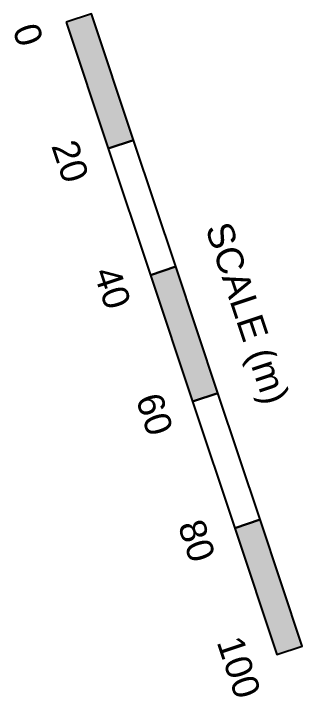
# Model space of a CAD drawing. Header units: metres. Extents: x 339429 to 340562, y 4034862 to 4035905.
# Drawn here: x 339429.4 to 339472.6, y 4035684.7 to 4035787.3 of the extents above; entities that cross this region are included whole.
import ezdxf
from ezdxf.enums import TextEntityAlignment as Align

# ---------------------------------------------------------------- set-up
doc = ezdxf.new("R2010")
doc.units = ezdxf.units.M
doc.layers.add('NORTH', color=7, linetype='Continuous', lineweight=25)
doc.styles.add('AR', font='arial.ttf')

msp = doc.modelspace()

# ---------------------------------------------------------------- hatches: boundary and pattern name
at = {"layer": 'NORTH'}
for points in [[(339437.233, 4035786.048), (339443.551, 4035767.072), (339447.346, 4035768.335), (339441.029, 4035787.311)], [(339449.868, 4035748.096), (339456.185, 4035729.12), (339459.981, 4035730.383), (339453.663, 4035749.359)], [(339462.503, 4035710.143), (339468.82, 4035691.167), (339472.615, 4035692.431), (339466.298, 4035711.407)]]:
    msp.add_hatch(color=7, dxfattribs=at).paths.add_polyline_path(points)

# ---------------------------------------------------------------- linework, layer by layer
for points in [[(339437.233, 4035786.048), (339443.551, 4035767.072), (339447.346, 4035768.335), (339441.029, 4035787.311)], [(339443.551, 4035767.072), (339449.868, 4035748.096), (339453.663, 4035749.359), (339447.346, 4035768.335)], [(339449.868, 4035748.096), (339456.185, 4035729.12), (339459.981, 4035730.383), (339453.663, 4035749.359)], [(339456.185, 4035729.12), (339462.503, 4035710.143), (339466.298, 4035711.407), (339459.981, 4035730.383)], [(339462.503, 4035710.143), (339468.82, 4035691.167), (339472.615, 4035692.431), (339466.298, 4035711.407)]]:
    msp.add_lwpolyline(points, close=True, dxfattribs=at)

# ---------------------------------------------------------------- texts
at = {"layer": 'NORTH', "style": 'AR'}
for s, p in [('0', (339431.54, 4035784.152)), ('20', (339437.858, 4035765.176)), ('SCALE (m)', (339464.412, 4035742.398)), ('40', (339444.175, 4035746.2)), ('60', (339450.493, 4035727.224)), ('80', (339456.81, 4035708.248)), ('100', (339463.127, 4035689.272))]:
    msp.add_text(s, height=4, rotation=288.41327, dxfattribs=at).set_placement(p, align=Align.MIDDLE_CENTER)

doc.saveas('drawing.dxf')
